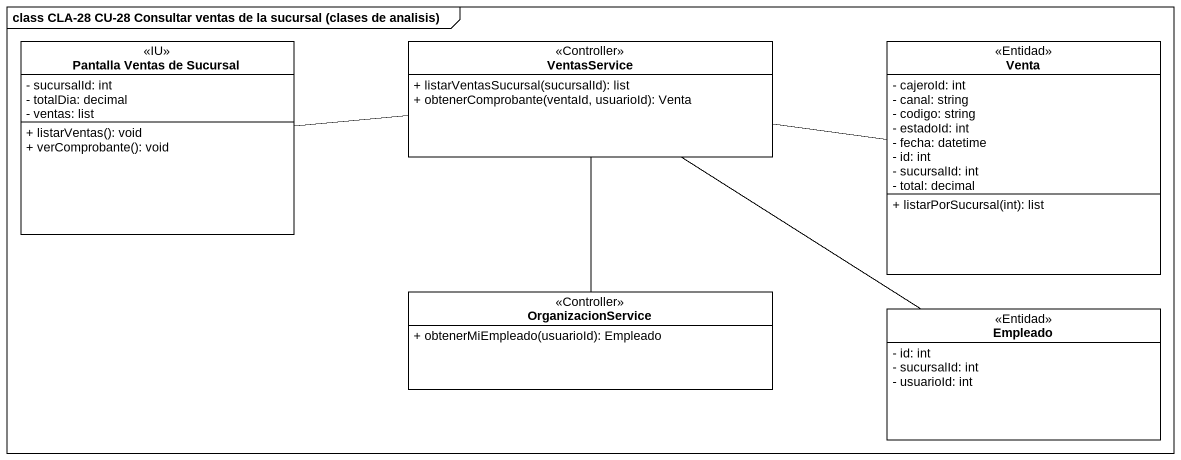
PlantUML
@startuml
mainframe class CLA-28 CU-28 Consultar ventas de la sucursal (clases de analisis)
hide circle
hide empty members
skinparam classAttributeIconSize 0
class "Pantalla Ventas de Sucursal" as Pantalla_Ventas_de_Sucursal <<IU>> {
  - sucursalId: int
  - totalDia: decimal
  - ventas: list
  + listarVentas(): void
  + verComprobante(): void
}
class VentasService <<Controller>> {
  + listarVentasSucursal(sucursalId): list
  + obtenerComprobante(ventaId, usuarioId): Venta
}
class Venta <<Entidad>> {
  - cajeroId: int
  - canal: string
  - codigo: string
  - estadoId: int
  - fecha: datetime
  - id: int
  - sucursalId: int
  - total: decimal
  + listarPorSucursal(int): list
}
class OrganizacionService <<Controller>> {
  + obtenerMiEmpleado(usuarioId): Empleado
}
class Empleado <<Entidad>> {
  - id: int
  - sucursalId: int
  - usuarioId: int
}
Pantalla_Ventas_de_Sucursal -right- VentasService
VentasService -right- Venta
VentasService -- OrganizacionService
VentasService -- Empleado
@enduml
